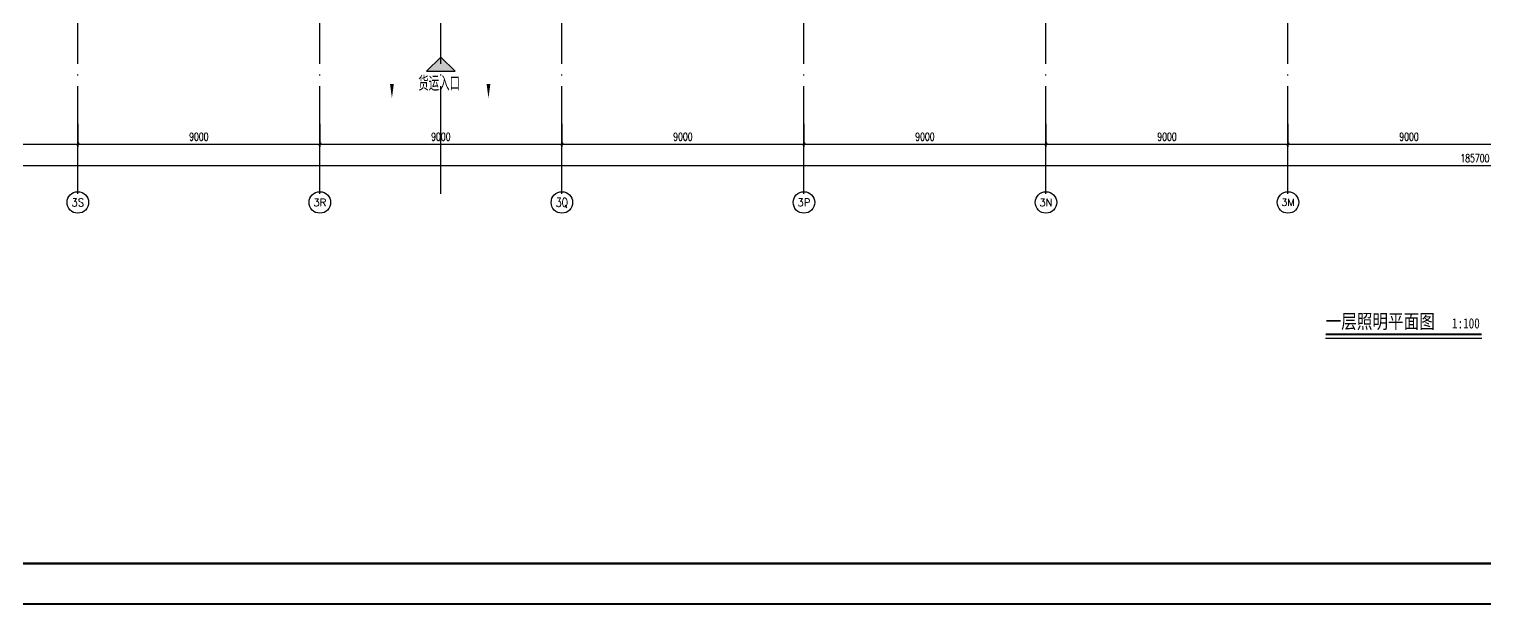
# Model space of a CAD drawing. Extents: x -1396510 to 1250330, y -1892470 to 1623980.
# Drawn here: x 56115 to 110247, y -1383328 to -1361929 of the extents above; entities that cross this region are included whole.
import ezdxf
from ezdxf.enums import TextEntityAlignment as Align

# ---------------------------------------------------------------- set-up
doc = ezdxf.new("R2010")
doc.units = 0
doc.header["$LTSCALE"] = 1000
doc.header["$MEASUREMENT"] = 0
doc.linetypes.add('DOTE', pattern=[2.42, 2, -0.2, 0.02, -0.2])
doc.layers.get('Defpoints').update_dxf_attribs({"color": 210})
for name, color, linetype in [('0-cxFrame', 155, 'Continuous'), ('A-AXIS-D', 1, 'Continuous'), ('A-AXIS-DOTE', 14, 'DOTE'), ('A-AXIS-SYMB', 3, 'Continuous'), ('A-TEXT', 61, 'Continuous'), ('DIM_SYMB', 3, 'Continuous'), ('FH-tri', 180, 'Continuous'), ('PUB_TEXT', 7, 'Continuous')]:
    doc.layers.add(name, color=color, linetype=linetype)
doc.layers.add('0-cxText', color=131, linetype='Continuous', lineweight=25)
doc.layers.add('A-云线2', color=3, linetype='Continuous', plot=False)
doc.styles.add('-宋体', font='', dxfattribs={"width": 0.8})
doc.styles.add('_TCH_AXIS', font='COMPLEX', dxfattribs={"bigfont": 'GBCBIG'})
doc.styles.add('_TCH_DIM_T3', font='SIMPLEX', dxfattribs={"width": 0.705882, "bigfont": 'GBCBIG'})
doc.styles.add('A-STANDARD', font='SIMPLEX', dxfattribs={"bigfont": 'GBCBIG'})
doc.styles.add('cx_tuming', font='simhei.ttf')
doc.styles.add('cx_tuqian1', font='')
doc.styles.add('黑体', font='simhei.ttf', dxfattribs={"height": 12})
doc.styles.get('-宋体').set_extended_font_data('SimSun')
doc.styles.get('cx_tuqian1').set_extended_font_data('SimSun')
doc.dimstyles.new('_TCH_ARCH&&100', dxfattribs={"dimtxt": 297.5, "dimasz": 100, "dimexe": 100, "dimexo": 100, "dimgap": 126.25, "dimtad": 1, "dimdec": 0, "dimzin": 0, "dimdsep": 46, "dimtxsty": '_TCH_DIM_T3', "dimblk": 'ARCHTICK', "dimcen": 0.09, "dimclrt": 7, "dimazin": 2, "dimtfac": 1, "dimtdec": 0, "dimtix": 1, "dimtmove": 2, "dimatfit": 3, "dimfxl": 0, "dimtolj": 1, "dimtzin": 0, "dimarcsym": 0})

# ---------------------------------------------------------------- blocks, each defined once
blk = doc.blocks.new('_ArchTick')
at = {"color": 0, "linetype": 'ByBlock', "const_width": 0.4}
blk.add_lwpolyline([(-0.5, -0.5), (0.5, 0.5)], dxfattribs=at)
blk = doc.blocks.new('*D5803')
at = {"layer": 'A-AXIS-D', "color": 0, "lineweight": -2, "transparency": 16777216}
for p, q in [((31000, -77370), (31000, -78228)), ((40000, -77370), (40000, -78228)), ((31000, -78128), (40000, -78128))]:
    blk.add_line(p, q, dxfattribs=at)
at = {"layer": 'Defpoints', "color": 0, "transparency": 16777216}
for p in [(31000, -77270), (40000, -77270), (40000, -78128)]:
    blk.add_point(p, dxfattribs=at)
at = {"layer": 'A-AXIS-D', "color": 0, "lineweight": -2, "transparency": 16777216, "xscale": 100, "yscale": 100, "zscale": 100, "rotation": 180}
blk.add_blockref('_ArchTick', (31000, -78128), dxfattribs=at)
at = {"layer": 'A-AXIS-D', "color": 0, "lineweight": -2, "transparency": 16777216, "xscale": 100, "yscale": 100, "zscale": 100}
blk.add_blockref('_ArchTick', (40000, -78128), dxfattribs=at)
at = {"layer": 'A-AXIS-D', "color": 7, "transparency": 16777216, "insert": (35500, -77853), "char_height": 297.5, "attachment_point": 5, "style": '_TCH_DIM_T3'}
blk.add_mtext('\\A1;9000', dxfattribs=at)
blk = doc.blocks.new('*D5804')
at = {"layer": 'A-AXIS-D', "color": 0, "lineweight": -2, "transparency": 16777216}
for p, q in [((40000, -77370), (40000, -78228)), ((49000, -77370), (49000, -78228)), ((40000, -78128), (49000, -78128))]:
    blk.add_line(p, q, dxfattribs=at)
at = {"layer": 'Defpoints', "color": 0, "transparency": 16777216}
for p in [(40000, -77270), (49000, -77270), (49000, -78128)]:
    blk.add_point(p, dxfattribs=at)
at = {"layer": 'A-AXIS-D', "color": 0, "lineweight": -2, "transparency": 16777216, "xscale": 100, "yscale": 100, "zscale": 100, "rotation": 180}
blk.add_blockref('_ArchTick', (40000, -78128), dxfattribs=at)
at = {"layer": 'A-AXIS-D', "color": 0, "lineweight": -2, "transparency": 16777216, "xscale": 100, "yscale": 100, "zscale": 100}
blk.add_blockref('_ArchTick', (49000, -78128), dxfattribs=at)
at = {"layer": 'A-AXIS-D', "color": 7, "transparency": 16777216, "insert": (44500, -77853), "char_height": 297.5, "attachment_point": 5, "style": '_TCH_DIM_T3'}
blk.add_mtext('\\A1;9000', dxfattribs=at)
blk = doc.blocks.new('*D5805')
at = {"layer": 'A-AXIS-D', "color": 0, "lineweight": -2, "transparency": 16777216}
for p, q in [((49000, -77370), (49000, -78228)), ((58000, -77370), (58000, -78228)), ((49000, -78128), (58000, -78128))]:
    blk.add_line(p, q, dxfattribs=at)
at = {"layer": 'Defpoints', "color": 0, "transparency": 16777216}
for p in [(49000, -77270), (58000, -77270), (58000, -78128)]:
    blk.add_point(p, dxfattribs=at)
at = {"layer": 'A-AXIS-D', "color": 0, "lineweight": -2, "transparency": 16777216, "xscale": 100, "yscale": 100, "zscale": 100, "rotation": 180}
blk.add_blockref('_ArchTick', (49000, -78128), dxfattribs=at)
at = {"layer": 'A-AXIS-D', "color": 0, "lineweight": -2, "transparency": 16777216, "xscale": 100, "yscale": 100, "zscale": 100}
blk.add_blockref('_ArchTick', (58000, -78128), dxfattribs=at)
at = {"layer": 'A-AXIS-D', "color": 7, "transparency": 16777216, "insert": (53500, -77853), "char_height": 297.5, "attachment_point": 5, "style": '_TCH_DIM_T3'}
blk.add_mtext('\\A1;9000', dxfattribs=at)
blk = doc.blocks.new('*D5806')
at = {"layer": 'A-AXIS-D', "color": 0, "lineweight": -2, "transparency": 16777216}
for p, q in [((58000, -77370), (58000, -78228)), ((67000, -77370), (67000, -78228)), ((58000, -78128), (67000, -78128))]:
    blk.add_line(p, q, dxfattribs=at)
at = {"layer": 'Defpoints', "color": 0, "transparency": 16777216}
for p in [(58000, -77270), (67000, -77270), (67000, -78128)]:
    blk.add_point(p, dxfattribs=at)
at = {"layer": 'A-AXIS-D', "color": 0, "lineweight": -2, "transparency": 16777216, "xscale": 100, "yscale": 100, "zscale": 100, "rotation": 180}
blk.add_blockref('_ArchTick', (58000, -78128), dxfattribs=at)
at = {"layer": 'A-AXIS-D', "color": 0, "lineweight": -2, "transparency": 16777216, "xscale": 100, "yscale": 100, "zscale": 100}
blk.add_blockref('_ArchTick', (67000, -78128), dxfattribs=at)
at = {"layer": 'A-AXIS-D', "color": 7, "transparency": 16777216, "insert": (62500, -77853), "char_height": 297.5, "attachment_point": 5, "style": '_TCH_DIM_T3'}
blk.add_mtext('\\A1;9000', dxfattribs=at)
blk = doc.blocks.new('*D5807')
at = {"layer": 'A-AXIS-D', "color": 0, "lineweight": -2, "transparency": 16777216}
for p, q in [((67000, -77370), (67000, -78228)), ((76000, -77370), (76000, -78228)), ((67000, -78128), (76000, -78128))]:
    blk.add_line(p, q, dxfattribs=at)
at = {"layer": 'Defpoints', "color": 0, "transparency": 16777216}
for p in [(67000, -77270), (76000, -77270), (76000, -78128)]:
    blk.add_point(p, dxfattribs=at)
at = {"layer": 'A-AXIS-D', "color": 0, "lineweight": -2, "transparency": 16777216, "xscale": 100, "yscale": 100, "zscale": 100, "rotation": 180}
blk.add_blockref('_ArchTick', (67000, -78128), dxfattribs=at)
at = {"layer": 'A-AXIS-D', "color": 0, "lineweight": -2, "transparency": 16777216, "xscale": 100, "yscale": 100, "zscale": 100}
blk.add_blockref('_ArchTick', (76000, -78128), dxfattribs=at)
at = {"layer": 'A-AXIS-D', "color": 7, "transparency": 16777216, "insert": (71500, -77853), "char_height": 297.5, "attachment_point": 5, "style": '_TCH_DIM_T3'}
blk.add_mtext('\\A1;9000', dxfattribs=at)
blk = doc.blocks.new('*D5808')
at = {"layer": 'A-AXIS-D', "color": 0, "lineweight": -2, "transparency": 16777216}
for p, q in [((76000, -77370), (76000, -78228)), ((85000, -77370), (85000, -78228)), ((76000, -78128), (85000, -78128))]:
    blk.add_line(p, q, dxfattribs=at)
at = {"layer": 'Defpoints', "color": 0, "transparency": 16777216}
for p in [(76000, -77270), (85000, -77270), (85000, -78128)]:
    blk.add_point(p, dxfattribs=at)
at = {"layer": 'A-AXIS-D', "color": 0, "lineweight": -2, "transparency": 16777216, "xscale": 100, "yscale": 100, "zscale": 100, "rotation": 180}
blk.add_blockref('_ArchTick', (76000, -78128), dxfattribs=at)
at = {"layer": 'A-AXIS-D', "color": 0, "lineweight": -2, "transparency": 16777216, "xscale": 100, "yscale": 100, "zscale": 100}
blk.add_blockref('_ArchTick', (85000, -78128), dxfattribs=at)
at = {"layer": 'A-AXIS-D', "color": 7, "transparency": 16777216, "insert": (80500, -77853), "char_height": 297.5, "attachment_point": 5, "style": '_TCH_DIM_T3'}
blk.add_mtext('\\A1;9000', dxfattribs=at)
blk = doc.blocks.new('*D5809')
at = {"layer": 'A-AXIS-D', "color": 0, "lineweight": -2, "transparency": 16777216}
for p, q in [((85000, -77370), (85000, -78228)), ((94000, -77370), (94000, -78228)), ((85000, -78128), (94000, -78128))]:
    blk.add_line(p, q, dxfattribs=at)
at = {"layer": 'Defpoints', "color": 0, "transparency": 16777216}
for p in [(85000, -77270), (94000, -77270), (94000, -78128)]:
    blk.add_point(p, dxfattribs=at)
at = {"layer": 'A-AXIS-D', "color": 0, "lineweight": -2, "transparency": 16777216, "xscale": 100, "yscale": 100, "zscale": 100, "rotation": 180}
blk.add_blockref('_ArchTick', (85000, -78128), dxfattribs=at)
at = {"layer": 'A-AXIS-D', "color": 0, "lineweight": -2, "transparency": 16777216, "xscale": 100, "yscale": 100, "zscale": 100}
blk.add_blockref('_ArchTick', (94000, -78128), dxfattribs=at)
at = {"layer": 'A-AXIS-D', "color": 7, "transparency": 16777216, "insert": (89500, -77853), "char_height": 297.5, "attachment_point": 5, "style": '_TCH_DIM_T3'}
blk.add_mtext('\\A1;9000', dxfattribs=at)
blk = doc.blocks.new('*D5830')
at = {"layer": 'A-AXIS-D', "color": 0, "lineweight": -2, "transparency": 16777216}
for p, q in [((-900, -77470), (-900, -79028)), ((184800, -77470), (184800, -79028)), ((-900, -78928), (184800, -78928))]:
    blk.add_line(p, q, dxfattribs=at)
at = {"layer": 'Defpoints', "color": 0, "transparency": 16777216}
for p in [(-900, -77370), (184800, -77370), (184800, -78928)]:
    blk.add_point(p, dxfattribs=at)
at = {"layer": 'A-AXIS-D', "color": 0, "lineweight": -2, "transparency": 16777216, "xscale": 100, "yscale": 100, "zscale": 100, "rotation": 180}
blk.add_blockref('_ArchTick', (-900, -78928), dxfattribs=at)
at = {"layer": 'A-AXIS-D', "color": 0, "lineweight": -2, "transparency": 16777216, "xscale": 100, "yscale": 100, "zscale": 100}
blk.add_blockref('_ArchTick', (184800, -78928), dxfattribs=at)
at = {"layer": 'A-AXIS-D', "color": 7, "transparency": 16777216, "insert": (91950, -78653), "char_height": 297.5, "attachment_point": 5, "style": '_TCH_DIM_T3'}
blk.add_mtext('\\A1;185700', dxfattribs=at)
blk = doc.blocks.new('TK22.A0+2 L(Dragon)')
at = {"layer": '0-cxFrame', "color": 7, "const_width": 0.5}
blk.add_lwpolyline([(0, 0), (-1783, 0), (-1783, 841), (0, 841)], close=True, dxfattribs=at)
at = {"layer": '0-cxFrame', "const_width": 0.5}
blk.add_lwpolyline([(-80, 10), (-1763, 10), (-1763, 831), (-80, 831)], close=True, dxfattribs=at)
at = {"style": '黑体', "flags": 4}
blk.add_attdef('图幅', text='', height=3.3, dxfattribs=at).set_placement((-40, 3), align=Align.RIGHT)
at = {"layer": '0-cxText', "flags": 4}
for tag, height, style, p in [('建设单位', 3.5, 'cx_tuming', (-45, 240)), ('项目名称', 3.5, 'cx_tuming', (-45, 210)), ('子项名称', 3.5, 'cx_tuming', (-45, 180)), ('工程编号', 3.3, 'cx_tuqian1', (-35, 165)), ('图名1', 3.5, 'cx_tuming', (-45, 87)), ('图名2', 3.5, 'cx_tuming', (-45, 79)), ('图名3', 3.5, 'cx_tuming', (-45, 71)), ('出图日期', 3.3, 'cx_tuqian1', (-39, 60)), ('专业', 3.3, 'cx_tuqian1', (-55, 52)), ('图号', 3.3, 'cx_tuqian1', (-55, 44)), ('版次', 3.3, 'cx_tuqian1', (-20, 44))]:
    blk.add_attdef(tag, text='', height=height, dxfattribs=dict(at, style=style)).set_placement(p, align=Align.MIDDLE)
at = {"layer": 'Defpoints', "color": 6, "flags": 4}
for tag, height, style, p in [('tufu', 3.3, '黑体', (-12, 12)), ('dwfname', 4, 'cx_tuqian1', (-80, 3))]:
    blk.add_attdef(tag, text='', height=height, dxfattribs=dict(at, style=style)).set_placement(p, align=Align.RIGHT)
blk = doc.blocks.new('世赫3#厂房一层0821')
at = {"layer": 'FH-tri'}
h = blk.add_hatch(color=8, dxfattribs=at)
h.dxf.hatch_style = 1
h.paths.add_polyline_path([(52969.7, -75422.6), (54030.3, -75422.6), (53500, -74892.3)])
at = {"layer": 'A-AXIS-D'}
for centre in [(40000, -80296), (49000, -80296), (58000, -80296), (67000, -80296), (76000, -80296), (85000, -80296)]:
    blk.add_circle(centre, 400, dxfattribs=at)
at = {"layer": 'A-AXIS-DOTE', "color": 8, "ltscale": 2}
for p, q in [((40000, -79980), (40000, 5514)), ((49000, -79980), (49000, 5514)), ((53500, -79980), (53500, 5514)), ((58000, -79980), (58000, 5514)), ((67000, -79980), (67000, 5514)), ((76000, -79980), (76000, 5514)), ((85000, -79980), (85000, 5514))]:
    blk.add_line(p, q, dxfattribs=at)
at = {"layer": 'A-AXIS-SYMB', "color": 8}
for points in [[(51680, -74962.3, 0, 0, 0), (51680, -76422.3, 0, 140, 0), (51680, -75897.3, 0, 0, 0)], [(55270, -74962.3, 0, 0, 0), (55270, -76422.3, 0, 140, 0), (55270, -75897.3, 0, 0, 0)]]:
    blk.add_lwpolyline(points, format="xyseb", dxfattribs=at)
at = {"layer": 'FH-tri', "color": 8}
blk.add_lwpolyline([(52969.7, -75422.6), (54030.3, -75422.6), (54030.3, -75422.6), (53500, -74892.3)], close=True, dxfattribs=at)
at = {"layer": 'A-AXIS-D', "color": 7, "style": '_TCH_AXIS'}
for s, height, p, p2 in [('3S', 300.65, (39763.8, -80446.4), (40236.2, -80446.4)), ('3R', 276.42, (48756.5, -80434.2), (49243.5, -80434.2)), ('3P', 282.17, (66758.1, -80437.1), (67241.9, -80437.1)), ('3N', 270.86, (75754.9, -80431.5), (76245.1, -80431.5)), ('3M', 260.31, (84752.1, -80426.2), (85247.9, -80426.2))]:
    blk.add_text(s, height=height, dxfattribs=at).set_placement(p, p2, align=Align.FIT)
at = {"layer": 'A-AXIS-D', "color": 7, "style": '_TCH_AXIS', "width": 0.807692}
blk.add_text('3Q', height=333.94, dxfattribs=at).set_placement((57775.2, -80463), (58224.8, -80463), align=Align.FIT)
at = {"layer": 'A-TEXT', "color": 8, "style": 'A-STANDARD'}
blk.add_text('货运入口', height=540.14, dxfattribs=at).set_placement((52658.7, -76144.7))
at = {"layer": 'A-AXIS-D'}
for base, p1, p2, picture, middle in [((184800, -78927.8), (-900, -77369.8), (184800, -77369.8), '*D5830', (91950, -78652.8)), ((40000, -78127.8), (31000, -77269.8), (40000, -77269.8), '*D5803', (35500, -77852.8)), ((49000, -78127.8), (40000, -77269.8), (49000, -77269.8), '*D5804', (44500, -77852.8)), ((58000, -78127.8), (49000, -77269.8), (58000, -77269.8), '*D5805', (53500, -77852.8)), ((67000, -78127.8), (58000, -77269.8), (67000, -77269.8), '*D5806', (62500, -77852.8)), ((76000, -78127.8), (67000, -77269.8), (76000, -77269.8), '*D5807', (71500, -77852.8)), ((85000, -78127.8), (76000, -77269.8), (85000, -77269.8), '*D5808', (80500, -77852.8)), ((94000, -78127.8), (85000, -77269.8), (94000, -77269.8), '*D5809', (89500, -77852.8))]:
    dim = blk.add_linear_dim(base=base, p1=p1, p2=p2, angle=0, dimstyle='_TCH_ARCH&&100', dxfattribs=at)
    dim.commit()
    dim.dimension.update_dxf_attribs({"geometry": picture, "text_midpoint": middle, "dimtype": 161})

msp = doc.modelspace()

# ---------------------------------------------------------------- linework, layer by layer
at = {"layer": 'DIM_SYMB', "const_width": 70}
msp.add_lwpolyline([(104324.8, -1373270), (110133.9, -1373270)], dxfattribs=at)
at = {"layer": 'DIM_SYMB'}
msp.add_lwpolyline([(104324.8, -1373410), (110133.9, -1373410)], dxfattribs=at)

# ---------------------------------------------------------------- block references
at = {"layer": '0-cxFrame', "xscale": 150, "yscale": 150, "zscale": 150}
msp.add_blockref('TK22.A0+2 L(Dragon)', (254676.2, -1383290), dxfattribs=at)
at = {"layer": 'A-云线2'}
msp.add_blockref('世赫3#厂房一层0821', (17925.8, -1288074), dxfattribs=at)

# ---------------------------------------------------------------- texts
at = {"layer": 'PUB_TEXT', "style": '-宋体', "width": 0.8}
for s, height, p in [('一层照明平面图', 531.65, (104324.8, -1373053.2)), ('1:100', 379.75, (109024.6, -1373053.2))]:
    msp.add_text(s, height=height, dxfattribs=at).set_placement(p)

doc.saveas('drawing.dxf')
